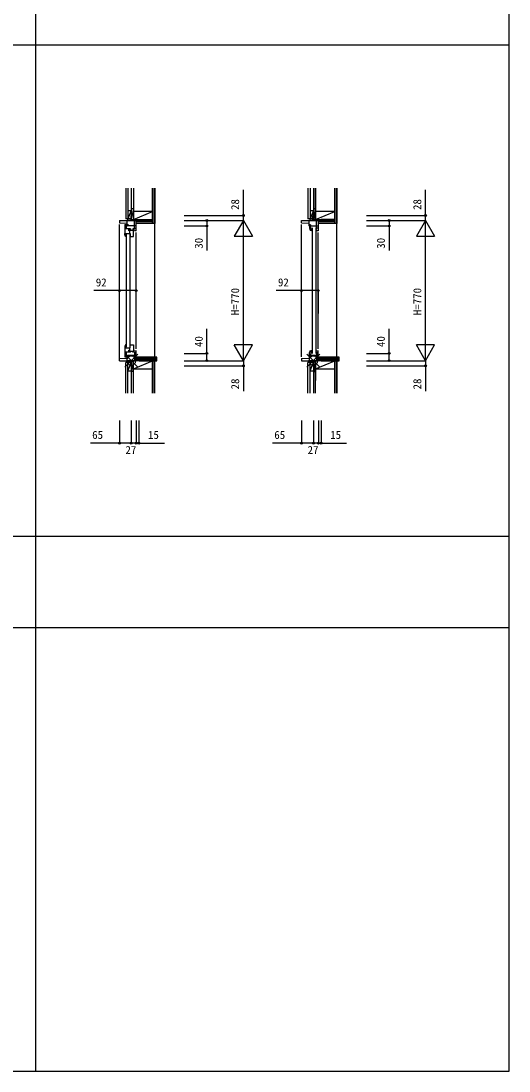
# Model space of a CAD drawing. Units: millimetres, scale not verified. Extents: x -13750 to 13750, y -10000 to 10000.
# Drawn here: x 6668 to 9350, y -1738 to 4031 of the extents above; entities that cross this region are included whole.
import ezdxf
from ezdxf.enums import TextEntityAlignment as Align

# ---------------------------------------------------------------- set-up
doc = ezdxf.new("R2010")
doc.units = ezdxf.units.MM
doc.header["$LTSCALE"] = 50
for name, color, linetype in [('0-4_YKK_C1', 4, 'Continuous'), ('0-5_YKK_C2', 5, 'Continuous'), ('0-6_YKK_F1', 7, 'Continuous'), ('0-8_YKK_N1', 2, 'Continuous'), ('0-9_YKK_Z1', 7, 'Continuous')]:
    doc.layers.add(name, color=color, linetype=linetype)
doc.layers.add('0-7_YKK_IN', color=1, linetype='Continuous', lineweight=18)
doc.styles.add('ＭＳ ゴシック', font='')
doc.styles.get('ＭＳ ゴシック').set_extended_font_data('MS Gothic')

msp = doc.modelspace()

# ---------------------------------------------------------------- linework, layer by layer
at = {"layer": '0-4_YKK_C1'}
for p, q in [((7271.5, 2963), (7271.5, 2935)), ((7271.5, 2963), (7274, 2963)), ((8272.51, 2963), (8275.01, 2963)), ((8272.51, 2935), (8272.51, 2963)), ((7209, 2935), (7209, 2923)), ((7209, 2935), (7301, 2935)), ((7209, 2923), (7251, 2920.8)), ((7209, 2175.9), (7209, 2913)), ((7239, 2913), (7239, 2864)), ((7239, 2913), (7249.07, 2913)), ((7270, 2889), (7239, 2889)), ((7248, 2889), (7248, 2913)), ((7249.07, 2913), (7251.9, 2909.66)), ((7251, 2905), (7251, 2935)), ((7251, 2905), (7253.94, 2905)), ((7301, 2905), (7257.01, 2905)), ((7260.4, 2878), (7260.4, 2889)), ((7265.2, 2864), (7265.2, 2889)), ((7270, 2889), (7270, 2886.5)), ((7287, 2847), (7287, 2889)), ((7291, 2888.8), (7291, 2935)), ((7301, 2890.6), (7291, 2890.6)), ((7291, 2888.8), (7292.5, 2888.8)), ((7291, 2881), (7291, 2885.3)), ((7292.5, 2885.3), (7291, 2885.3)), ((7301, 2879), (7301, 2935)), ((7316, 2932), (7301, 2932)), ((7316, 2932), (7316, 2935)), ((8210.01, 2935), (8302.01, 2935)), ((8210.01, 2923), (8210.01, 2935)), ((8210.01, 2923), (8252.01, 2920.8)), ((8210.01, 2187), (8210.01, 2913)), ((8252.01, 2905), (8252.01, 2935)), ((8259.22, 2911.8), (8252.01, 2911.8)), ((8252.01, 2905), (8254.95, 2905)), ((8252.51, 2905), (8252.89, 2898.07)), ((8259.48, 2904.3), (8252.55, 2904.3)), ((8252.89, 2898.07), (8254.04, 2892.24)), ((8254.04, 2892.24), (8255.93, 2886.6)), ((8254.42, 2907.52), (8257.53, 2911.5)), ((8254.81, 2905.7), (8254.42, 2907.52)), ((8254.81, 2904.3), (8254.81, 2905.7)), ((8255.93, 2886.6), (8258.65, 2881)), ((8257.53, 2911.5), (8259.01, 2911.5)), ((8259.22, 2911.8), (8258.02, 2905)), ((8258.02, 2905), (8302.01, 2905)), ((8259.75, 2899.65), (8259.48, 2904.3)), ((8260.43, 2895.56), (8259.75, 2899.65)), ((8261.55, 2891.55), (8260.43, 2895.56)), ((8263.08, 2887.69), (8261.55, 2891.55)), ((8264.01, 2886.9), (8263.08, 2887.69)), ((8264.01, 2881), (8264.01, 2886.9)), ((8264.01, 2886.63), (8267.64, 2884.21)), ((8268.51, 2895), (8268.51, 2205)), ((8287.51, 2895), (8287.51, 2205)), ((8292.01, 2888.8), (8292.01, 2935)), ((8302.01, 2892.4), (8292.01, 2892.4)), ((8292.01, 2881), (8292.01, 2885.3)), ((8296.31, 2894.6), (8296.31, 2892.4)), ((8302.01, 2935), (8302.01, 2879)), ((8302.01, 2932), (8317.01, 2932)), ((8317.01, 2932), (8317.01, 2935)), ((7239, 2864), (7268, 2864)), ((7239.2, 2863), (7239.2, 2864)), ((7239.5, 2857.68), (7239.2, 2863)), ((7240.43, 2852.43), (7239.5, 2857.68)), ((7241.95, 2847.33), (7240.43, 2852.43)), ((7242.42, 2847), (7241.95, 2847.33)), ((7244.2, 2847), (7242.42, 2847)), ((7244.2, 2847), (7244.2, 2864)), ((7244.4, 2852.3), (7244.2, 2852.3)), ((7245.2, 2847), (7244.2, 2847)), ((7244.7, 2850.3), (7246.11, 2847.86)), ((7246.5, 2860), (7246.5, 2241)), ((7265.2, 2878), (7260.4, 2878)), ((7265.2, 2882.3), (7287, 2882.3)), ((7265.5, 2860), (7265.5, 2241)), ((7267, 2847), (7287, 2847)), ((7268, 2864), (7268, 2847)), ((7291, 2881), (7301, 2881)), ((7301, 2231), (7301, 2869)), ((8264.01, 2881), (8258.65, 2881)), ((8264.01, 2881), (8267.01, 2881)), ((8292.01, 2881), (8302.01, 2881)), ((8302.01, 2231), (8302.01, 2869)), ((7241.95, 2252.67), (7240.43, 2247.57)), ((7242.42, 2253), (7241.95, 2252.67)), ((7244.2, 2253), (7242.42, 2253)), ((7244.2, 2253), (7244.2, 2236)), ((7245.2, 2253), (7244.2, 2253)), ((7244.7, 2249.7), (7246.11, 2252.14)), ((7267, 2253), (7287, 2253)), ((7268, 2236), (7268, 2253)), ((7239, 2236), (7239, 2187)), ((7239, 2236), (7268, 2236)), ((7270, 2211), (7239, 2211)), ((7240.43, 2247.57), (7239.5, 2242.32)), ((7244.4, 2247.7), (7244.2, 2247.7)), ((7244.4, 2247.7), (7244.7, 2248)), ((7244.7, 2248), (7244.7, 2249.7)), ((7248, 2187), (7248, 2211)), ((7251, 2165), (7251, 2195)), ((7251, 2195), (7253.94, 2195)), ((7257.01, 2195), (7301, 2195)), ((7260.4, 2222), (7265.2, 2222)), ((7260.4, 2211), (7260.4, 2222)), ((7265.2, 2211), (7265.2, 2236)), ((7265.2, 2217.7), (7287, 2217.7)), ((7270, 2211), (7270, 2213.5)), ((7291, 2219), (7291, 2214.7)), ((7291, 2219), (7301, 2219)), ((7291, 2211.2), (7291, 2165)), ((7291, 2207.6), (7301, 2207.6)), ((7301, 2165), (7301, 2221)), ((8252.01, 2195), (8254.95, 2195)), ((8252.01, 2195), (8252.01, 2165)), ((8252.51, 2195), (8252.89, 2201.93)), ((8259.48, 2195.7), (8252.55, 2195.7)), ((8252.89, 2201.93), (8254.04, 2207.76)), ((8254.04, 2207.76), (8255.93, 2213.4)), ((8254.81, 2194.3), (8254.42, 2192.48)), ((8254.42, 2192.48), (8257.53, 2188.5)), ((8254.81, 2195.7), (8254.81, 2194.3)), ((8255.93, 2213.4), (8258.65, 2219)), ((8258.02, 2195), (8302.01, 2195)), ((8259.22, 2188.2), (8258.02, 2195)), ((8264.01, 2219), (8258.65, 2219)), ((8259.75, 2200.35), (8259.48, 2195.7)), ((8260.43, 2204.44), (8259.75, 2200.35)), ((8261.55, 2208.45), (8260.43, 2204.44)), ((8263.08, 2212.31), (8261.55, 2208.45)), ((8264.01, 2213.1), (8263.08, 2212.31)), ((8264.01, 2219), (8267.01, 2219)), ((8264.01, 2213.1), (8264.01, 2219)), ((8264.01, 2213.37), (8267.64, 2215.79)), ((8292.01, 2219), (8302.01, 2219)), ((8292.01, 2219), (8292.01, 2214.7)), ((8292.01, 2211.2), (8292.01, 2165)), ((8302.01, 2207.6), (8292.01, 2207.6)), ((8302.01, 2165), (8302.01, 2221)), ((7209, 2177), (7251, 2179.2)), ((7209, 2165), (7209, 2177)), ((7209, 2165), (7301, 2165)), ((7239, 2187), (7249.07, 2187)), ((7249.07, 2187), (7251.9, 2190.34)), ((7271.5, 2137), (7271.5, 2165)), ((7271.5, 2137), (7274, 2137)), ((7316, 2168), (7301, 2168)), ((7316, 2165), (7316, 2168)), ((8210.01, 2177), (8252.01, 2179.2)), ((8210.01, 2177), (8210.01, 2165)), ((8210.01, 2165), (8302.01, 2165)), ((8259.22, 2188.2), (8252.01, 2188.2)), ((8257.53, 2188.5), (8259.01, 2188.5)), ((8302.01, 2168), (8317.01, 2168)), ((8317.01, 2168), (8317.01, 2165))]:
    msp.add_line(p, q, dxfattribs=at)
for points in [[(7257.01, 2905), (7258.21, 2911.8), (7251, 2911.8)], [(7287, 2889), (7283, 2889), (7283, 2886.5)], [(7244.4, 2852.3), (7244.7, 2852), (7244.7, 2850.3)], [(7287, 2253), (7287, 2211), (7283, 2211), (7283, 2213.5)], [(7239.5, 2242.32), (7239.2, 2237), (7239.2, 2236)], [(7257.01, 2195), (7258.21, 2188.2), (7251, 2188.2)], [(8272.51, 2165), (8272.51, 2137), (8275.01, 2137)]]:
    msp.add_lwpolyline(points, dxfattribs=at)
at = {"layer": '0-5_YKK_C2'}
for p, q in [((7403.52, 2185), (7403.48, 2919.5)), ((8404.53, 2185), (8404.5, 2919.5)), ((7301, 2182.32), (7303.68, 2185)), ((7301, 2171), (7315, 2185)), ((7301, 2176.66), (7309.34, 2185)), ((7305.65, 2170), (7320.65, 2185)), ((7311.31, 2170), (7326.31, 2185)), ((7316.97, 2170), (7331.97, 2185)), ((7317.62, 2165), (7337.62, 2185)), ((7323.28, 2165), (7343.28, 2185)), ((7328.94, 2165), (7348.94, 2185)), ((7334.6, 2165), (7354.6, 2185)), ((7340.25, 2165), (7360.25, 2185)), ((7345.91, 2165), (7365.91, 2185)), ((7351.57, 2165), (7371.57, 2185)), ((7357.22, 2165), (7377.22, 2185)), ((7362.88, 2165), (7382.88, 2185)), ((7368.54, 2165), (7388.54, 2185)), ((7374.19, 2165), (7394.19, 2185)), ((7379.85, 2165), (7399.85, 2185)), ((7385.51, 2165), (7405.51, 2185)), ((7391.16, 2165), (7411.16, 2185)), ((7396.82, 2165), (7414.99, 2183.17)), ((7402.48, 2165), (7415, 2177.52)), ((7408.13, 2165), (7415, 2171.87)), ((7413.79, 2165), (7415, 2166.21)), ((8302.01, 2171), (8316.01, 2185)), ((8302.01, 2176.66), (8310.35, 2185)), ((8302.01, 2182.32), (8304.69, 2185)), ((8306.66, 2170), (8321.66, 2185)), ((8312.32, 2170), (8327.32, 2185)), ((8317.98, 2170), (8332.98, 2185)), ((8318.63, 2165), (8338.63, 2185)), ((8324.29, 2165), (8344.29, 2185)), ((8329.95, 2165), (8349.95, 2185)), ((8335.61, 2165), (8355.61, 2185)), ((8341.26, 2165), (8361.26, 2185)), ((8346.92, 2165), (8366.92, 2185)), ((8352.58, 2165), (8372.58, 2185)), ((8358.23, 2165), (8378.23, 2185)), ((8363.89, 2165), (8383.89, 2185)), ((8369.55, 2165), (8389.55, 2185)), ((8375.2, 2165), (8395.2, 2185)), ((8380.86, 2165), (8400.86, 2185)), ((8386.52, 2165), (8406.52, 2185)), ((8392.17, 2165), (8412.17, 2185)), ((8397.83, 2165), (8416, 2183.17)), ((8403.49, 2165), (8416.01, 2177.52)), ((8409.14, 2165), (8416.01, 2171.87)), ((8414.8, 2165), (8416.01, 2166.21))]:
    msp.add_line(p, q, dxfattribs=at)
for points in [[(7413, 2185), (7301, 2185), (7301, 2170), (7317, 2170), (7317, 2165), (7415, 2165), (7415, 2183), (7414.73, 2184), (7414, 2184.73)], [(8414.01, 2185), (8302.01, 2185), (8302.01, 2170), (8318.01, 2170), (8318.01, 2165), (8416.01, 2165), (8416.01, 2183), (8415.74, 2184), (8415.01, 2184.73)]]:
    msp.add_lwpolyline(points, close=True, dxfattribs=at)
at = {"layer": '0-6_YKK_F1'}
for p, q in [((6750, -1737.5), (6750, 9500)), ((9350, -1737.5), (9350, 9500)), ((-13750, 3900), (9350, 3900)), ((-13750, 1200), (9350, 1200)), ((-13750, 700), (9350, 700)), ((-13750, -1737.5), (9350, -1737.5))]:
    msp.add_line(p, q, dxfattribs=at)
at = {"layer": '0-7_YKK_IN'}
for p, q in [((7238.64, 2200.36), (7309.36, 2129.64)), ((7238.64, 2129.64), (7309.36, 2200.36)), ((8239.65, 2200.36), (8310.37, 2129.64)), ((8239.65, 2129.64), (8310.37, 2200.36))]:
    msp.add_line(p, q, dxfattribs=at)
for centre in [(7274, 2165), (8275.01, 2165)]:
    msp.add_circle(centre, 25, dxfattribs=at)
at = {"layer": '0-8_YKK_N1'}
for p, q in [((7565, 2963), (7890, 2963)), ((8566, 2963), (8891, 2963)), ((7565, 2905), (7690, 2905)), ((7890, 2935), (7840, 2848.4)), ((7890, 2165), (7890, 2935)), ((7890, 2935), (7940, 2848.4)), ((8566, 2905), (8691, 2905)), ((8891, 2935), (8841, 2848.4)), ((8891, 2165), (8891, 2935)), ((8891, 2935), (8941, 2848.4)), ((7840, 2848.4), (7940, 2848.4)), ((8841, 2848.4), (8941, 2848.4)), ((7209, 2425), (7209, 2550)), ((7301, 2425), (7301, 2550)), ((8210.12, 2425), (8210.12, 2550)), ((8302.12, 2425), (8302.12, 2550)), ((7890, 2165), (7840, 2251.6)), ((7940, 2251.6), (7840, 2251.6)), ((7890, 2165), (7940, 2251.6)), ((8891, 2165), (8841, 2251.6)), ((8941, 2251.6), (8841, 2251.6)), ((8891, 2165), (8941, 2251.6)), ((7565, 2205), (7690, 2205)), ((8566, 2205), (8691, 2205)), ((7565, 2137), (7890, 2137)), ((8566, 2137), (8891, 2137)), ((7209, 1837), (7209, 1712)), ((7274, 1837), (7274, 1712)), ((8210.12, 1837), (8210.12, 1712)), ((8275.12, 1837), (8275.12, 1712)), ((7301, 1712), (7316, 1712)), ((8302.12, 1712), (8317.12, 1712))]:
    msp.add_line(p, q, dxfattribs=at)
for points in [[(7565, 2935), (7890, 2935), (7890, 2963), (7890, 3103)], [(8566, 2935), (8891, 2935), (8891, 2963), (8891, 3103)], [(7690, 2935), (7690, 2905), (7690, 2770)], [(8691, 2935), (8691, 2905), (8691, 2770)], [(7301, 2550), (7209, 2550), (7069, 2550)], [(8302.12, 2550), (8210.12, 2550), (8070.12, 2550)], [(7690, 2165), (7690, 2205), (7690, 2340)], [(8691, 2165), (8691, 2205), (8691, 2340)], [(7565, 2165), (7890, 2165), (7890, 2137), (7890, 1997)], [(8566, 2165), (8891, 2165), (8891, 2137), (8891, 1997)], [(7301, 1837), (7301, 1712), (7274, 1712)], [(7316, 1837), (7316, 1712), (7456, 1712)], [(8302.12, 1837), (8302.12, 1712), (8275.12, 1712)], [(8317.12, 1837), (8317.12, 1712), (8457.12, 1712)], [(7274, 1712), (7209, 1712), (7049, 1712)], [(8275.12, 1712), (8210.12, 1712), (8050.12, 1712)]]:
    msp.add_lwpolyline(points, dxfattribs=at)
for centre in [(7890, 2963), (8891, 2963), (7690, 2935), (7690, 2905), (8691, 2935), (8691, 2905), (7209, 2550), (7301, 2550), (8210.12, 2550), (8302.12, 2550), (7690, 2205), (8691, 2205), (7690, 2165), (7890, 2137), (8691, 2165), (8891, 2137), (7209, 1712), (7274, 1712), (7301, 1712), (7316, 1712), (8210.12, 1712), (8275.12, 1712), (8302.12, 1712), (8317.12, 1712)]:
    msp.add_circle(centre, 5, dxfattribs=at)
at = {"layer": '0-9_YKK_Z1'}
for p, q in [((7244, 3113), (7244, 2945)), ((7256, 3113), (7256, 2945)), ((7274, 3113), (7274, 3000)), ((7286, 3113), (7286, 2940)), ((7391, 2919.5), (7391, 3113)), ((7392.5, 2919.5), (7392.5, 3113)), ((7402, 2919.5), (7402, 3113)), ((7403.5, 3113), (7403.5, 2919.5)), ((8245.01, 3113), (8245.01, 2945)), ((8257.01, 3113), (8257.01, 2945)), ((8275.01, 3113), (8275.01, 3000)), ((8287.01, 3000), (8287.01, 3113)), ((8392.01, 2985), (8392.01, 3113)), ((8393.51, 2919.5), (8393.51, 3113)), ((8403.01, 2919.5), (8403.01, 3113)), ((8404.51, 3113), (8404.51, 2919.5)), ((7274, 3000), (7274, 2935)), ((7286, 3000), (7274, 2940)), ((7286, 3000), (7274, 3000)), ((7402.19, 3055.28), (7402.39, 3055.28)), ((8275.01, 3000), (8275.01, 2940)), ((8287.01, 3000), (8275.01, 3000)), ((8287.01, 3000), (8275.01, 3000)), ((8287.01, 3000), (8275.01, 2940)), ((8287.01, 2940), (8287.01, 3000)), ((7271.5, 2945), (7244, 2945)), ((7254, 2945), (7254, 2935)), ((7274, 2990), (7256, 2945)), ((7256, 2990), (7274, 2990)), ((7256.63, 2945), (7256.65, 2944.98)), ((7271.5, 2945), (7271.5, 2935)), ((7286, 2940), (7391, 2985)), ((7391, 2985), (7286, 2985)), ((8257.01, 2945), (8245.01, 2945)), ((8258.01, 2945), (8245.01, 2945)), ((8255.01, 2945), (8255.01, 2935)), ((8257.01, 2990), (8275.01, 2990)), ((8275.01, 2990), (8257.01, 2945)), ((8257.01, 2990), (8257.01, 2945)), ((8257.64, 2945), (8257.66, 2944.98)), ((8272.51, 2945), (8272.51, 2935)), ((8275.01, 2945), (8275.01, 2990)), ((8392.01, 2985), (8287.01, 2985)), ((8287.01, 2940), (8392.01, 2985)), ((8287.01, 2985), (8287.01, 2940)), ((8392.01, 2940), (8392.01, 2985)), ((7271.5, 2935), (7254, 2935)), ((7274, 2940), (7391, 2940)), ((7274, 2935), (7316, 2940)), ((7274, 2935), (7316, 2935)), ((7391, 2932), (7301, 2932)), ((7301, 2919.5), (7301, 2932)), ((7301, 2930.5), (7391, 2930.5)), ((7301, 2921), (7391, 2921)), ((7391, 2919.5), (7301, 2919.5)), ((7316, 2932), (7391, 2940)), ((7316, 2940), (7316, 2932)), ((7403.5, 2919.5), (7391, 2919.5)), ((8275.01, 2940), (8317.01, 2940)), ((8275.01, 2935), (8317.01, 2940)), ((8275.01, 2940), (8275.01, 2935)), ((8275.01, 2940), (8287.01, 2940)), ((8275.01, 2935), (8317.01, 2935)), ((8287.01, 2940), (8392.01, 2940)), ((8392.01, 2932), (8302.01, 2932)), ((8302.01, 2932), (8302.01, 2919.5)), ((8302.01, 2930.5), (8392.01, 2930.5)), ((8302.01, 2921), (8392.01, 2921)), ((8392.01, 2919.5), (8302.01, 2919.5)), ((8317.01, 2935), (8317.01, 2940)), ((8317.01, 2932), (8317.01, 2940)), ((8392.01, 2940), (8317.01, 2940)), ((8317.01, 2932), (8392.01, 2940)), ((8392.01, 2932), (8317.01, 2932)), ((8392.01, 2940), (8392.01, 2932)), ((8404.51, 2919.5), (8392.01, 2919.5)), ((7244, 1987), (7244, 2155)), ((7271.5, 2155), (7244, 2155)), ((7271.5, 2165), (7254, 2165)), ((7254, 2155), (7254, 2165)), ((7256, 1987), (7256, 2155)), ((7256, 2110), (7271, 2147.5)), ((7271.5, 2155), (7271.5, 2165)), ((7274, 2165), (7274, 2105)), ((7286, 2165), (7274, 2105)), ((7286, 2165), (7274, 2165)), ((7286, 2120), (7391, 2165)), ((7391, 2165), (7286, 2165)), ((7286, 1987), (7286, 2165)), ((7391, 1987), (7391, 2165)), ((7403.5, 2165), (7391, 2165)), ((7392.5, 2165), (7392.5, 1987)), ((7402, 2165), (7402, 1987)), ((7403.5, 1987), (7403.5, 2165)), ((8245.01, 1987), (8245.01, 2155)), ((8258.01, 2155), (8245.01, 2155)), ((8272.51, 2165), (8255.01, 2165)), ((8255.01, 2155), (8255.01, 2165)), ((8272.51, 2155), (8255.01, 2155)), ((8257.01, 1987), (8257.01, 2155)), ((8257.01, 2110), (8257.01, 2155)), ((8272.51, 2155), (8257.01, 2155)), ((8257.01, 2110), (8272.01, 2147.5)), ((8272.51, 2155), (8272.51, 2165)), ((8275.01, 2165), (8275.01, 2105)), ((8287.01, 2165), (8275.01, 2165)), ((8275.01, 2155), (8275.01, 2110)), ((8287.01, 2120), (8392.01, 2165)), ((8392.01, 2165), (8287.01, 2165)), ((8392.01, 1987), (8392.01, 2165)), ((8392.01, 2120), (8392.01, 2165)), ((8404.51, 2165), (8392.01, 2165)), ((8393.51, 2165), (8393.51, 1987)), ((8403.01, 2165), (8403.01, 1987)), ((8404.51, 1987), (8404.51, 2165)), ((7256, 2110), (7274, 2110)), ((7274, 2105), (7274, 1987)), ((7286, 2105), (7274, 2105)), ((7286, 2120), (7391, 2120)), ((8257.01, 2110), (8274.01, 2110)), ((8275.01, 2105), (8275.01, 1987)), ((8287.01, 2120), (8392.01, 2120)), ((8287.01, 2120), (8287.01, 2056.28)), ((8392.01, 2056.28), (8392.01, 2120))]:
    msp.add_line(p, q, dxfattribs=at)
for points in [[(8287.01, 2985), (8287.01, 3113), (8287.01, 2985)], [(8392.01, 2985), (8392.01, 3113), (8392.01, 2919.5)], [(8257.01, 2945), (8272.51, 2945), (8255.01, 2945)], [(8287.01, 2165), (8275.01, 2105), (8287.01, 2105), (8275.01, 2105)], [(8287.01, 1987), (8287.01, 2105), (8287.01, 2165), (8287.01, 2120)]]:
    msp.add_lwpolyline(points, dxfattribs=at)

# ---------------------------------------------------------------- texts
at = {"layer": '0-8_YKK_N1', "style": 'ＭＳ ゴシック'}
for s, p in [('28', (7880, 2993)), ('28', (8881, 2993)), ('30', (7680, 2780)), ('30', (8681, 2780)), ('H=770', (7880, 2415)), ('H=770', (8881, 2415)), ('40', (7680, 2240)), ('40', (8681, 2240)), ('28', (7880, 2007)), ('28', (8881, 2007))]:
    msp.add_text(s, height=43.99, rotation=90, dxfattribs=at).set_placement(p, align=Align.BOTTOM_LEFT)
for s, p in [('92', (7079, 2560)), ('92', (8080.12, 2560)), ('65', (7059, 1722)), ('15', (7366, 1722)), ('65', (8060.12, 1722)), ('15', (8367.12, 1722)), ('27', (7241.9, 1639.19)), ('27', (8243.02, 1639.19))]:
    msp.add_text(s, height=43.99, dxfattribs=at).set_placement(p, align=Align.BOTTOM_LEFT)

doc.saveas('drawing.dxf')
